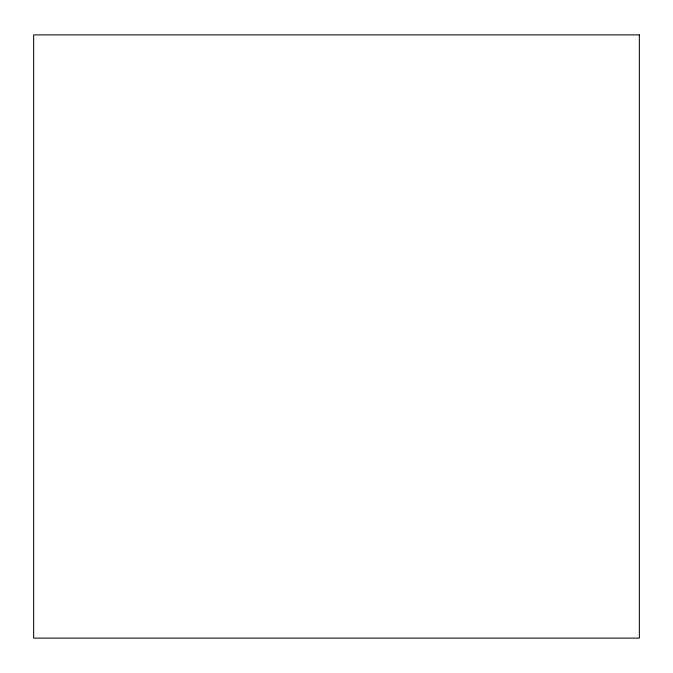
<?xml version="1.0" encoding="UTF-8"?>
<svg xmlns="http://www.w3.org/2000/svg" width="673" height="673" viewBox="0 0 673 673"><rect width="100%" height="100%" fill="white"/><g stroke="black" fill="none" stroke-linecap="round" stroke-linejoin="round"><path stroke-width="1.01" d="M639.35 34.887L33.65 34.887L33.65 638.113L639.35 638.113L639.35 34.887"/></g></svg>
